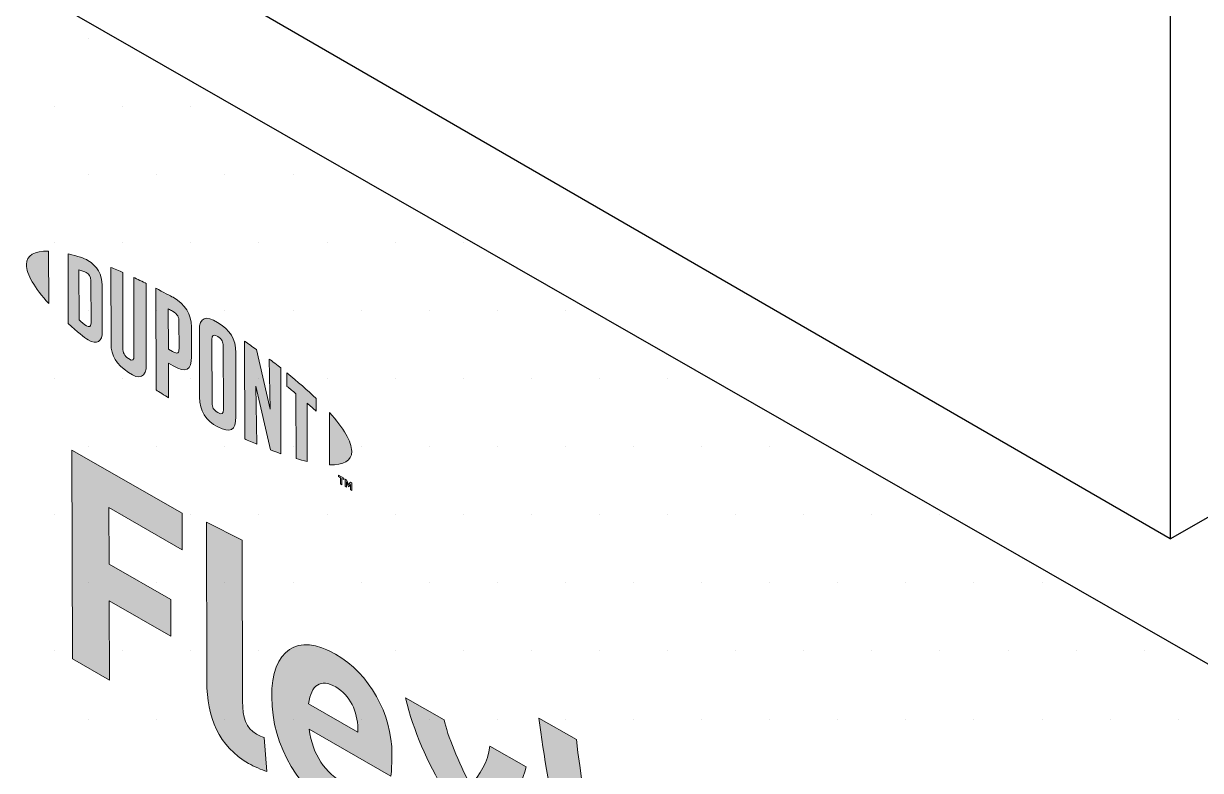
# Model space of a CAD drawing. Header units: inches. Extents: x -26 to 76, y -16 to 22.
# Drawn here: x 47.7756 to 48.0997, y -4.5294 to -4.3237 of the extents above; entities that cross this region are included whole.
import ezdxf

# ---------------------------------------------------------------- set-up
doc = ezdxf.new("R2010")
doc.units = ezdxf.units.IN
doc.header["$MEASUREMENT"] = 0
for name, color, linetype, lineweight in [('.ATI-HATCH', 7, 'Continuous', 0), ('G-ANNO-TTLB', 7, 'Continuous', 0), ('LOGOS', 7, 'Continuous', 0), ('TYVEK', 7, 'Continuous', 0)]:
    doc.layers.add(name, color=color, linetype=linetype, lineweight=lineweight)

# ---------------------------------------------------------------- blocks, each defined once
blk = doc.blocks.new('Block_96')
at = {"layer": 'LOGOS', "true_color": 0x000000, "transparency": 33554687}
h = blk.add_hatch(color=18, dxfattribs=at)
h.dxf.hatch_style = 2
edge = h.paths.add_edge_path()
edge.add_spline(control_points=[(47.78902, -4.49868), (47.78902, -4.49868), (47.78888, -4.44117), (47.78888, -4.44117), (47.78888, -4.44117), (47.81923, -4.4586), (47.81923, -4.4586), (47.81923, -4.4586), (47.81926, -4.46862), (47.81926, -4.46862), (47.81926, -4.46862), (47.79909, -4.45704), (47.79909, -4.45704), (47.79909, -4.45704), (47.79913, -4.47265), (47.79913, -4.47265), (47.79913, -4.47265), (47.81609, -4.48239), (47.81609, -4.48239), (47.81609, -4.48239), (47.81611, -4.49241), (47.81611, -4.49241), (47.81611, -4.49241), (47.79916, -4.48268), (47.79916, -4.48268), (47.79916, -4.48268), (47.79921, -4.50453), (47.79921, -4.50453), (47.79921, -4.50453), (47.78902, -4.49868), (47.78902, -4.49868)], knot_values=[0, 0, 0, 0, 1, 1, 1, 2, 2, 2, 3, 3, 3, 4, 4, 4, 5, 5, 5, 6, 6, 6, 7, 7, 7, 8, 8, 8, 9, 9, 9, 10, 10, 10, 10], degree=3, periodic=0)
h = blk.add_hatch(color=18, dxfattribs=at)
h.dxf.hatch_style = 2
edge = h.paths.add_edge_path()
edge.add_spline(control_points=[(47.83587, -4.5104), (47.83588, -4.51484), (47.83688, -4.51779), (47.83973, -4.51943), (47.84044, -4.51984), (47.84116, -4.52016), (47.8418, -4.52037), (47.8418, -4.52037), (47.84253, -4.52973), (47.84253, -4.52973), (47.84118, -4.52928), (47.83897, -4.52834), (47.83755, -4.52753), (47.82935, -4.52282), (47.82606, -4.51478), (47.82604, -4.50492), (47.82604, -4.50492), (47.82593, -4.46105), (47.82593, -4.46105), (47.82593, -4.46105), (47.83576, -4.46603), (47.83576, -4.46603), (47.83576, -4.46603), (47.83587, -4.5104), (47.83587, -4.5104)], knot_values=[0, 0, 0, 0, 1, 1, 1, 2, 2, 2, 3, 3, 3, 4, 4, 4, 5, 5, 5, 6, 6, 6, 7, 7, 7, 8, 8, 8, 8], degree=3, periodic=0)
h = blk.add_hatch(color=18, dxfattribs=at)
h.dxf.hatch_style = 2
edge = h.paths.add_edge_path()
edge.add_spline(control_points=[(47.85408, -4.51109), (47.85408, -4.51109), (47.86762, -4.51887), (47.86762, -4.51887), (47.86762, -4.51887), (47.86762, -4.51788), (47.86762, -4.51788), (47.86761, -4.51328), (47.86546, -4.50868), (47.86154, -4.50643), (47.85741, -4.50406), (47.85471, -4.50588), (47.85408, -4.51109)], knot_values=[0, 0, 0, 0, 1, 1, 1, 2, 2, 2, 3, 3, 3, 4, 4, 4, 4], degree=3, periodic=0)
edge = h.paths.add_edge_path()
edge.add_spline(control_points=[(47.87573, -4.54666), (47.8726, -4.5465), (47.86797, -4.54499), (47.86327, -4.54229), (47.8518, -4.53571), (47.84394, -4.52283), (47.8439, -4.50919), (47.84387, -4.49613), (47.85105, -4.49138), (47.86152, -4.4974), (47.87086, -4.50276), (47.877, -4.51391), (47.87703, -4.52492), (47.87703, -4.52739), (47.8769, -4.52944), (47.87676, -4.531), (47.87676, -4.531), (47.85424, -4.51808), (47.85424, -4.51808), (47.85519, -4.52518), (47.85854, -4.53006), (47.86424, -4.53333), (47.86773, -4.53534), (47.87108, -4.53636), (47.87414, -4.53664), (47.87414, -4.53664), (47.87573, -4.54666), (47.87573, -4.54666)], knot_values=[0, 0, 0, 0, 1, 1, 1, 2, 2, 2, 3, 3, 3, 4, 4, 4, 5, 5, 5, 6, 6, 6, 7, 7, 7, 8, 8, 8, 9, 9, 9, 9], degree=3, periodic=0)
h = blk.add_hatch(color=18, dxfattribs=at)
h.dxf.hatch_style = 2
edge = h.paths.add_edge_path()
edge.add_spline(control_points=[(47.89157, -4.53557), (47.88678, -4.52675), (47.88299, -4.51891), (47.88076, -4.50943), (47.88076, -4.50943), (47.89138, -4.51552), (47.89138, -4.51552), (47.89231, -4.51975), (47.89546, -4.52714), (47.89861, -4.53362), (47.90123, -4.53062), (47.9035, -4.52708), (47.90399, -4.52276), (47.90399, -4.52276), (47.91397, -4.52849), (47.91397, -4.52849), (47.91213, -4.53597), (47.90901, -4.54017), (47.90368, -4.54343), (47.90883, -4.55303), (47.91234, -4.56078), (47.91528, -4.57117), (47.91528, -4.57117), (47.90466, -4.56507), (47.90466, -4.56507), (47.90315, -4.55961), (47.89958, -4.55141), (47.89657, -4.54517), (47.89388, -4.54813), (47.89132, -4.55159), (47.89034, -4.55685), (47.89034, -4.55685), (47.88079, -4.55137), (47.88079, -4.55137), (47.88255, -4.54385), (47.88589, -4.5392), (47.89157, -4.53557)], knot_values=[0, 0, 0, 0, 1, 1, 1, 2, 2, 2, 3, 3, 3, 4, 4, 4, 5, 5, 5, 6, 6, 6, 7, 7, 7, 8, 8, 8, 9, 9, 9, 10, 10, 10, 11, 11, 11, 12, 12, 12, 12], degree=3, periodic=0)
h = blk.add_hatch(color=18, dxfattribs=at)
h.dxf.hatch_style = 2
edge = h.paths.add_edge_path()
edge.add_spline(control_points=[(47.97492, -4.54798), (47.97492, -4.54798), (47.98532, -4.55395), (47.98532, -4.55395), (47.98266, -4.57154), (47.97801, -4.59143), (47.972, -4.60373), (47.972, -4.60373), (47.96081, -4.59731), (47.96081, -4.59731), (47.95729, -4.58503), (47.95413, -4.57116), (47.95146, -4.55617), (47.94878, -4.56809), (47.94575, -4.57841), (47.94221, -4.58663), (47.94221, -4.58663), (47.93103, -4.58021), (47.93103, -4.58021), (47.92529, -4.56116), (47.92017, -4.53566), (47.91749, -4.51501), (47.91749, -4.51501), (47.92782, -4.52094), (47.92782, -4.52094), (47.93007, -4.53954), (47.93411, -4.5613), (47.93705, -4.57259), (47.9401, -4.56474), (47.94482, -4.54858), (47.94685, -4.53186), (47.94685, -4.53186), (47.95597, -4.5371), (47.95597, -4.5371), (47.95815, -4.55623), (47.96283, -4.57779), (47.96598, -4.5892), (47.96881, -4.58123), (47.97282, -4.56408), (47.97492, -4.54798)], knot_values=[0, 0, 0, 0, 1, 1, 1, 2, 2, 2, 3, 3, 3, 4, 4, 4, 5, 5, 5, 6, 6, 6, 7, 7, 7, 8, 8, 8, 9, 9, 9, 10, 10, 10, 11, 11, 11, 12, 12, 12, 13, 13, 13, 13], degree=3, periodic=0)
at = {"layer": 'LOGOS'}
for points, knots in [([(47.78902, -4.49868), (47.78902, -4.49868), (47.78888, -4.44117), (47.78888, -4.44117), (47.78888, -4.44117), (47.81923, -4.4586), (47.81923, -4.4586), (47.81923, -4.4586), (47.81926, -4.46862), (47.81926, -4.46862), (47.81926, -4.46862), (47.79909, -4.45704), (47.79909, -4.45704), (47.79909, -4.45704), (47.79913, -4.47265), (47.79913, -4.47265), (47.79913, -4.47265), (47.81609, -4.48239), (47.81609, -4.48239), (47.81609, -4.48239), (47.81611, -4.49241), (47.81611, -4.49241), (47.81611, -4.49241), (47.79916, -4.48268), (47.79916, -4.48268), (47.79916, -4.48268), (47.79921, -4.50453), (47.79921, -4.50453), (47.79921, -4.50453), (47.78902, -4.49868), (47.78902, -4.49868)], [0, 0, 0, 0, 1, 1, 1, 2, 2, 2, 3, 3, 3, 4, 4, 4, 5, 5, 5, 6, 6, 6, 7, 7, 7, 8, 8, 8, 9, 9, 9, 10, 10, 10, 10]), ([(47.83587, -4.5104), (47.83588, -4.51484), (47.83688, -4.51779), (47.83973, -4.51943), (47.84044, -4.51984), (47.84116, -4.52016), (47.8418, -4.52037), (47.8418, -4.52037), (47.84253, -4.52973), (47.84253, -4.52973), (47.84118, -4.52928), (47.83897, -4.52834), (47.83755, -4.52753), (47.82935, -4.52282), (47.82606, -4.51478), (47.82604, -4.50492), (47.82604, -4.50492), (47.82593, -4.46105), (47.82593, -4.46105), (47.82593, -4.46105), (47.83576, -4.46603), (47.83576, -4.46603), (47.83576, -4.46603), (47.83587, -4.5104), (47.83587, -4.5104)], [0, 0, 0, 0, 1, 1, 1, 2, 2, 2, 3, 3, 3, 4, 4, 4, 5, 5, 5, 6, 6, 6, 7, 7, 7, 8, 8, 8, 8]), ([(47.87573, -4.54666), (47.8726, -4.5465), (47.86797, -4.54499), (47.86327, -4.54229), (47.8518, -4.53571), (47.84394, -4.52283), (47.8439, -4.50919), (47.84387, -4.49613), (47.85105, -4.49138), (47.86152, -4.4974), (47.87086, -4.50276), (47.877, -4.51391), (47.87703, -4.52492), (47.87703, -4.52739), (47.8769, -4.52944), (47.87676, -4.531), (47.87676, -4.531), (47.85424, -4.51808), (47.85424, -4.51808), (47.85519, -4.52518), (47.85854, -4.53006), (47.86424, -4.53333), (47.86773, -4.53534), (47.87108, -4.53636), (47.87414, -4.53664), (47.87414, -4.53664), (47.87573, -4.54666), (47.87573, -4.54666)], [0, 0, 0, 0, 1, 1, 1, 2, 2, 2, 3, 3, 3, 4, 4, 4, 5, 5, 5, 6, 6, 6, 7, 7, 7, 8, 8, 8, 9, 9, 9, 9]), ([(47.85408, -4.51109), (47.85408, -4.51109), (47.86762, -4.51887), (47.86762, -4.51887), (47.86762, -4.51887), (47.86762, -4.51788), (47.86762, -4.51788), (47.86761, -4.51328), (47.86546, -4.50868), (47.86154, -4.50643), (47.85741, -4.50406), (47.85471, -4.50588), (47.85408, -4.51109)], [0, 0, 0, 0, 1, 1, 1, 2, 2, 2, 3, 3, 3, 4, 4, 4, 4]), ([(47.89157, -4.53557), (47.88678, -4.52675), (47.88299, -4.51891), (47.88076, -4.50943), (47.88076, -4.50943), (47.89138, -4.51552), (47.89138, -4.51552), (47.89231, -4.51975), (47.89546, -4.52714), (47.89861, -4.53362), (47.90123, -4.53062), (47.9035, -4.52708), (47.90399, -4.52276), (47.90399, -4.52276), (47.91397, -4.52849), (47.91397, -4.52849), (47.91213, -4.53597), (47.90901, -4.54017), (47.90368, -4.54343), (47.90883, -4.55303), (47.91234, -4.56078), (47.91528, -4.57117), (47.91528, -4.57117), (47.90466, -4.56507), (47.90466, -4.56507), (47.90315, -4.55961), (47.89958, -4.55141), (47.89657, -4.54517), (47.89388, -4.54813), (47.89132, -4.55159), (47.89034, -4.55685), (47.89034, -4.55685), (47.88079, -4.55137), (47.88079, -4.55137), (47.88255, -4.54385), (47.88589, -4.5392), (47.89157, -4.53557)], [0, 0, 0, 0, 1, 1, 1, 2, 2, 2, 3, 3, 3, 4, 4, 4, 5, 5, 5, 6, 6, 6, 7, 7, 7, 8, 8, 8, 9, 9, 9, 10, 10, 10, 11, 11, 11, 12, 12, 12, 12]), ([(47.97492, -4.54798), (47.97492, -4.54798), (47.98532, -4.55395), (47.98532, -4.55395), (47.98266, -4.57154), (47.97801, -4.59143), (47.972, -4.60373), (47.972, -4.60373), (47.96081, -4.59731), (47.96081, -4.59731), (47.95729, -4.58503), (47.95413, -4.57116), (47.95146, -4.55617), (47.94878, -4.56809), (47.94575, -4.57841), (47.94221, -4.58663), (47.94221, -4.58663), (47.93103, -4.58021), (47.93103, -4.58021), (47.92529, -4.56116), (47.92017, -4.53566), (47.91749, -4.51501), (47.91749, -4.51501), (47.92782, -4.52094), (47.92782, -4.52094), (47.93007, -4.53954), (47.93411, -4.5613), (47.93705, -4.57259), (47.9401, -4.56474), (47.94482, -4.54858), (47.94685, -4.53186), (47.94685, -4.53186), (47.95597, -4.5371), (47.95597, -4.5371), (47.95815, -4.55623), (47.96283, -4.57779), (47.96598, -4.5892), (47.96881, -4.58123), (47.97282, -4.56408), (47.97492, -4.54798)], [0, 0, 0, 0, 1, 1, 1, 2, 2, 2, 3, 3, 3, 4, 4, 4, 5, 5, 5, 6, 6, 6, 7, 7, 7, 8, 8, 8, 9, 9, 9, 10, 10, 10, 11, 11, 11, 12, 12, 12, 13, 13, 13, 13])]:
    blk.add_open_spline(points, degree=3, knots=knots, dxfattribs=at)
blk = doc.blocks.new('Block_97')
at = {"layer": 'LOGOS', "true_color": 0x000000, "transparency": 33554687}
h = blk.add_hatch(color=18, dxfattribs=at)
h.dxf.hatch_style = 2
edge = h.paths.add_edge_path()
edge.add_spline(control_points=[(47.77635, -4.39008), (47.77635, -4.39273), (47.77859, -4.39648), (47.78248, -4.40084), (47.78248, -4.40084), (47.78244, -4.3864), (47.78244, -4.3864), (47.77856, -4.38628), (47.77634, -4.38746), (47.77635, -4.39008)], knot_values=[0, 0, 0, 0, 1, 1, 1, 2, 2, 2, 3, 3, 3, 3], degree=3, periodic=0)
h = blk.add_hatch(color=18, dxfattribs=at)
h.dxf.hatch_style = 2
edge = h.paths.add_edge_path()
edge.add_spline(control_points=[(47.79414, -4.40619), (47.79415, -4.4073), (47.79357, -4.40734), (47.79288, -4.40694), (47.79234, -4.40663), (47.79151, -4.40593), (47.79084, -4.40533), (47.79084, -4.40533), (47.7908, -4.39153), (47.7908, -4.39153), (47.79148, -4.39171), (47.79231, -4.39196), (47.79284, -4.39227), (47.79353, -4.39266), (47.79411, -4.39336), (47.79411, -4.39447), (47.79411, -4.39447), (47.79414, -4.40619), (47.79414, -4.40619)], knot_values=[0, 0, 0, 0, 1, 1, 1, 2, 2, 2, 3, 3, 3, 4, 4, 4, 5, 5, 5, 6, 6, 6, 6], degree=3, periodic=0)
edge = h.paths.add_edge_path()
edge.add_spline(control_points=[(47.79329, -4.38892), (47.7922, -4.38829), (47.79064, -4.38776), (47.78781, -4.38715), (47.78781, -4.38715), (47.78786, -4.40629), (47.78786, -4.40629), (47.79035, -4.40858), (47.79226, -4.41019), (47.79334, -4.41081), (47.79584, -4.41225), (47.79725, -4.41129), (47.79724, -4.40846), (47.79724, -4.40846), (47.79721, -4.39575), (47.79721, -4.39575), (47.7972, -4.39292), (47.79579, -4.39035), (47.79329, -4.38892)], knot_values=[0, 0, 0, 0, 1, 1, 1, 2, 2, 2, 3, 3, 3, 4, 4, 4, 5, 5, 5, 6, 6, 6, 6], degree=3, periodic=0)
h = blk.add_hatch(color=18, dxfattribs=at)
h.dxf.hatch_style = 2
edge = h.paths.add_edge_path()
edge.add_spline(control_points=[(47.80596, -4.41522), (47.80596, -4.41632), (47.80563, -4.41683), (47.80443, -4.41598), (47.80325, -4.41514), (47.80294, -4.41438), (47.80293, -4.41307), (47.80293, -4.41307), (47.80288, -4.39224), (47.80288, -4.39224), (47.8021, -4.39189), (47.80036, -4.39117), (47.79961, -4.39086), (47.79961, -4.39086), (47.79966, -4.41193), (47.79966, -4.41193), (47.79967, -4.41529), (47.80109, -4.41741), (47.80444, -4.41978), (47.80751, -4.42195), (47.80938, -4.42124), (47.80937, -4.4175), (47.80937, -4.4175), (47.80932, -4.39525), (47.80932, -4.39525), (47.80868, -4.39492), (47.80658, -4.39392), (47.8059, -4.39362), (47.8059, -4.39362), (47.80596, -4.41522), (47.80596, -4.41522)], knot_values=[0, 0, 0, 0, 1, 1, 1, 2, 2, 2, 3, 3, 3, 4, 4, 4, 5, 5, 5, 6, 6, 6, 7, 7, 7, 8, 8, 8, 9, 9, 9, 10, 10, 10, 10], degree=3, periodic=0)
h = blk.add_hatch(color=18, dxfattribs=at)
h.dxf.hatch_style = 2
edge = h.paths.add_edge_path()
edge.add_spline(control_points=[(47.81838, -4.41321), (47.81839, -4.41442), (47.81802, -4.41482), (47.81663, -4.41403), (47.81663, -4.41403), (47.81544, -4.41334), (47.81544, -4.41334), (47.81544, -4.41334), (47.81541, -4.40228), (47.81541, -4.40228), (47.81594, -4.40255), (47.81623, -4.40271), (47.81655, -4.40289), (47.81805, -4.40376), (47.81836, -4.40459), (47.81837, -4.40582), (47.81837, -4.40582), (47.81838, -4.41321), (47.81838, -4.41321)], knot_values=[0, 0, 0, 0, 1, 1, 1, 2, 2, 2, 3, 3, 3, 4, 4, 4, 5, 5, 5, 6, 6, 6, 6], degree=3, periodic=0)
edge = h.paths.add_edge_path()
edge.add_spline(control_points=[(47.81674, -4.39909), (47.81614, -4.39875), (47.81398, -4.3976), (47.81199, -4.39659), (47.81199, -4.39659), (47.81205, -4.42462), (47.81205, -4.42462), (47.81273, -4.42505), (47.81451, -4.42618), (47.81547, -4.42676), (47.81547, -4.42676), (47.81545, -4.41724), (47.81545, -4.41724), (47.81545, -4.41724), (47.81678, -4.418), (47.81678, -4.418), (47.82036, -4.42004), (47.82184, -4.41905), (47.82183, -4.41549), (47.82183, -4.41549), (47.82181, -4.40723), (47.82181, -4.40723), (47.82181, -4.40374), (47.82013, -4.40104), (47.81674, -4.39909)], knot_values=[0, 0, 0, 0, 1, 1, 1, 2, 2, 2, 3, 3, 3, 4, 4, 4, 5, 5, 5, 6, 6, 6, 7, 7, 7, 8, 8, 8, 8], degree=3, periodic=0)
h = blk.add_hatch(color=18, dxfattribs=at)
h.dxf.hatch_style = 2
edge = h.paths.add_edge_path()
edge.add_spline(control_points=[(47.83061, -4.43001), (47.83061, -4.43111), (47.83029, -4.4315), (47.82908, -4.43085), (47.82784, -4.43018), (47.8275, -4.42937), (47.8275, -4.42822), (47.8275, -4.42822), (47.82745, -4.41074), (47.82745, -4.41074), (47.82745, -4.4096), (47.82779, -4.40915), (47.82903, -4.40991), (47.83024, -4.41064), (47.83056, -4.41142), (47.83056, -4.41253), (47.83056, -4.41253), (47.83061, -4.43001), (47.83061, -4.43001)], knot_values=[0, 0, 0, 0, 1, 1, 1, 2, 2, 2, 3, 3, 3, 4, 4, 4, 5, 5, 5, 6, 6, 6, 6], degree=3, periodic=0)
edge = h.paths.add_edge_path()
edge.add_spline(control_points=[(47.82902, -4.40599), (47.82586, -4.404), (47.82397, -4.40453), (47.82398, -4.40822), (47.82398, -4.40822), (47.82403, -4.42656), (47.82403, -4.42656), (47.82404, -4.43045), (47.82575, -4.43304), (47.82909, -4.43479), (47.83236, -4.4365), (47.83407, -4.43605), (47.83406, -4.4319), (47.83406, -4.4319), (47.83401, -4.4144), (47.83401, -4.4144), (47.83401, -4.41045), (47.83246, -4.40816), (47.82902, -4.40599)], knot_values=[0, 0, 0, 0, 1, 1, 1, 2, 2, 2, 3, 3, 3, 4, 4, 4, 5, 5, 5, 6, 6, 6, 6], degree=3, periodic=0)
h = blk.add_hatch(color=18, dxfattribs=at)
h.dxf.hatch_style = 2
edge = h.paths.add_edge_path()
edge.add_spline(control_points=[(47.84352, -4.42991), (47.84352, -4.42991), (47.8397, -4.41348), (47.8397, -4.41348), (47.83866, -4.41273), (47.83742, -4.41186), (47.83646, -4.4112), (47.83646, -4.4112), (47.83652, -4.4381), (47.83652, -4.4381), (47.8372, -4.43842), (47.83892, -4.43918), (47.83981, -4.43956), (47.83981, -4.43956), (47.8395, -4.42355), (47.8395, -4.42355), (47.8395, -4.42355), (47.84355, -4.44109), (47.84355, -4.44109), (47.8444, -4.44142), (47.84564, -4.44189), (47.84646, -4.44218), (47.84646, -4.44218), (47.8464, -4.41854), (47.8464, -4.41854), (47.84555, -4.41786), (47.844, -4.41666), (47.84325, -4.4161), (47.84325, -4.4161), (47.84352, -4.42991), (47.84352, -4.42991)], knot_values=[0, 0, 0, 0, 1, 1, 1, 2, 2, 2, 3, 3, 3, 4, 4, 4, 5, 5, 5, 6, 6, 6, 7, 7, 7, 8, 8, 8, 9, 9, 9, 10, 10, 10, 10], degree=3, periodic=0)
h = blk.add_hatch(color=18, dxfattribs=at)
h.dxf.hatch_style = 2
edge = h.paths.add_edge_path()
edge.add_spline(control_points=[(47.8481, -4.42364), (47.84895, -4.4243), (47.84978, -4.42498), (47.85059, -4.42565), (47.85059, -4.42565), (47.85064, -4.44353), (47.85064, -4.44353), (47.85138, -4.44376), (47.85277, -4.44414), (47.85369, -4.44435), (47.85369, -4.44435), (47.85366, -4.42825), (47.85366, -4.42825), (47.85454, -4.42902), (47.85538, -4.42977), (47.85615, -4.43046), (47.85615, -4.43046), (47.85614, -4.42701), (47.85614, -4.42701), (47.85372, -4.42465), (47.85113, -4.42237), (47.84809, -4.4199), (47.84809, -4.4199), (47.8481, -4.42364), (47.8481, -4.42364)], knot_values=[0, 0, 0, 0, 1, 1, 1, 2, 2, 2, 3, 3, 3, 4, 4, 4, 5, 5, 5, 6, 6, 6, 7, 7, 7, 8, 8, 8, 8], degree=3, periodic=0)
h = blk.add_hatch(color=18, dxfattribs=at)
h.dxf.hatch_style = 2
edge = h.paths.add_edge_path()
edge.add_spline(control_points=[(47.86595, -4.44152), (47.86595, -4.44417), (47.86373, -4.44536), (47.85985, -4.44526), (47.85985, -4.44526), (47.85981, -4.43082), (47.85981, -4.43082), (47.8637, -4.43516), (47.86594, -4.4389), (47.86595, -4.44152)], knot_values=[0, 0, 0, 0, 1, 1, 1, 2, 2, 2, 3, 3, 3, 3], degree=3, periodic=0)
h = blk.add_hatch(color=18, dxfattribs=at)
h.dxf.hatch_style = 2
edge = h.paths.add_edge_path()
edge.add_spline(control_points=[(47.86415, -4.44917), (47.86415, -4.44917), (47.86452, -4.44938), (47.86452, -4.44938), (47.86452, -4.44938), (47.86507, -4.45068), (47.86507, -4.45068), (47.86507, -4.45068), (47.86561, -4.45001), (47.86561, -4.45001), (47.86561, -4.45001), (47.86597, -4.45021), (47.86597, -4.45021), (47.86597, -4.45021), (47.86597, -4.45229), (47.86597, -4.45229), (47.86597, -4.45229), (47.86564, -4.4521), (47.86564, -4.4521), (47.86564, -4.4521), (47.86563, -4.45062), (47.86563, -4.45062), (47.86563, -4.45062), (47.86508, -4.4513), (47.86508, -4.4513), (47.86508, -4.4513), (47.86504, -4.45128), (47.86504, -4.45128), (47.86504, -4.45128), (47.86449, -4.44996), (47.86449, -4.44996), (47.86449, -4.44996), (47.86449, -4.45144), (47.86449, -4.45144), (47.86449, -4.45144), (47.86415, -4.45125), (47.86415, -4.45125), (47.86415, -4.45125), (47.86415, -4.44917), (47.86415, -4.44917)], knot_values=[0, 0, 0, 0, 1, 1, 1, 2, 2, 2, 3, 3, 3, 4, 4, 4, 5, 5, 5, 6, 6, 6, 7, 7, 7, 8, 8, 8, 9, 9, 9, 10, 10, 10, 11, 11, 11, 12, 12, 12, 13, 13, 13, 13], degree=3, periodic=0)
edge = h.paths.add_edge_path()
edge.add_spline(control_points=[(47.86286, -4.4488), (47.86286, -4.4488), (47.8623, -4.44848), (47.8623, -4.44848), (47.8623, -4.44848), (47.8623, -4.44811), (47.8623, -4.44811), (47.8623, -4.44811), (47.86376, -4.44895), (47.86376, -4.44895), (47.86376, -4.44895), (47.86376, -4.44931), (47.86376, -4.44931), (47.86376, -4.44931), (47.86321, -4.44899), (47.86321, -4.44899), (47.86321, -4.44899), (47.86321, -4.45071), (47.86321, -4.45071), (47.86321, -4.45071), (47.86287, -4.45051), (47.86287, -4.45051), (47.86287, -4.45051), (47.86286, -4.4488), (47.86286, -4.4488)], knot_values=[0, 0, 0, 0, 1, 1, 1, 2, 2, 2, 3, 3, 3, 4, 4, 4, 5, 5, 5, 6, 6, 6, 7, 7, 7, 8, 8, 8, 8], degree=3, periodic=0)
at = {"layer": 'LOGOS'}
for points, knots in [([(47.77635, -4.39008), (47.77635, -4.39273), (47.77859, -4.39648), (47.78248, -4.40084), (47.78248, -4.40084), (47.78244, -4.3864), (47.78244, -4.3864), (47.77856, -4.38628), (47.77634, -4.38746), (47.77635, -4.39008)], [0, 0, 0, 0, 1, 1, 1, 2, 2, 2, 3, 3, 3, 3]), ([(47.79329, -4.38892), (47.7922, -4.38829), (47.79064, -4.38776), (47.78781, -4.38715), (47.78781, -4.38715), (47.78786, -4.40629), (47.78786, -4.40629), (47.79035, -4.40858), (47.79226, -4.41019), (47.79334, -4.41081), (47.79584, -4.41225), (47.79725, -4.41129), (47.79724, -4.40846), (47.79724, -4.40846), (47.79721, -4.39575), (47.79721, -4.39575), (47.7972, -4.39292), (47.79579, -4.39035), (47.79329, -4.38892)], [0, 0, 0, 0, 1, 1, 1, 2, 2, 2, 3, 3, 3, 4, 4, 4, 5, 5, 5, 6, 6, 6, 6]), ([(47.79414, -4.40619), (47.79415, -4.4073), (47.79357, -4.40734), (47.79288, -4.40694), (47.79234, -4.40663), (47.79151, -4.40593), (47.79084, -4.40533), (47.79084, -4.40533), (47.7908, -4.39153), (47.7908, -4.39153), (47.79148, -4.39171), (47.79231, -4.39196), (47.79284, -4.39227), (47.79353, -4.39266), (47.79411, -4.39336), (47.79411, -4.39447), (47.79411, -4.39447), (47.79414, -4.40619), (47.79414, -4.40619)], [0, 0, 0, 0, 1, 1, 1, 2, 2, 2, 3, 3, 3, 4, 4, 4, 5, 5, 5, 6, 6, 6, 6]), ([(47.80596, -4.41522), (47.80596, -4.41632), (47.80563, -4.41683), (47.80443, -4.41598), (47.80325, -4.41514), (47.80294, -4.41438), (47.80293, -4.41307), (47.80293, -4.41307), (47.80288, -4.39224), (47.80288, -4.39224), (47.8021, -4.39189), (47.80036, -4.39117), (47.79961, -4.39086), (47.79961, -4.39086), (47.79966, -4.41193), (47.79966, -4.41193), (47.79967, -4.41529), (47.80109, -4.41741), (47.80444, -4.41978), (47.80751, -4.42195), (47.80938, -4.42124), (47.80937, -4.4175), (47.80937, -4.4175), (47.80932, -4.39525), (47.80932, -4.39525), (47.80868, -4.39492), (47.80658, -4.39392), (47.8059, -4.39362), (47.8059, -4.39362), (47.80596, -4.41522), (47.80596, -4.41522)], [0, 0, 0, 0, 1, 1, 1, 2, 2, 2, 3, 3, 3, 4, 4, 4, 5, 5, 5, 6, 6, 6, 7, 7, 7, 8, 8, 8, 9, 9, 9, 10, 10, 10, 10]), ([(47.81674, -4.39909), (47.81614, -4.39875), (47.81398, -4.3976), (47.81199, -4.39659), (47.81199, -4.39659), (47.81205, -4.42462), (47.81205, -4.42462), (47.81273, -4.42505), (47.81451, -4.42618), (47.81547, -4.42676), (47.81547, -4.42676), (47.81545, -4.41724), (47.81545, -4.41724), (47.81545, -4.41724), (47.81678, -4.418), (47.81678, -4.418), (47.82036, -4.42004), (47.82184, -4.41905), (47.82183, -4.41549), (47.82183, -4.41549), (47.82181, -4.40723), (47.82181, -4.40723), (47.82181, -4.40374), (47.82013, -4.40104), (47.81674, -4.39909)], [0, 0, 0, 0, 1, 1, 1, 2, 2, 2, 3, 3, 3, 4, 4, 4, 5, 5, 5, 6, 6, 6, 7, 7, 7, 8, 8, 8, 8]), ([(47.81838, -4.41321), (47.81839, -4.41442), (47.81802, -4.41482), (47.81663, -4.41403), (47.81663, -4.41403), (47.81544, -4.41334), (47.81544, -4.41334), (47.81544, -4.41334), (47.81541, -4.40228), (47.81541, -4.40228), (47.81594, -4.40255), (47.81623, -4.40271), (47.81655, -4.40289), (47.81805, -4.40376), (47.81836, -4.40459), (47.81837, -4.40582), (47.81837, -4.40582), (47.81838, -4.41321), (47.81838, -4.41321)], [0, 0, 0, 0, 1, 1, 1, 2, 2, 2, 3, 3, 3, 4, 4, 4, 5, 5, 5, 6, 6, 6, 6]), ([(47.82902, -4.40599), (47.82586, -4.404), (47.82397, -4.40453), (47.82398, -4.40822), (47.82398, -4.40822), (47.82403, -4.42656), (47.82403, -4.42656), (47.82404, -4.43045), (47.82575, -4.43304), (47.82909, -4.43479), (47.83236, -4.4365), (47.83407, -4.43605), (47.83406, -4.4319), (47.83406, -4.4319), (47.83401, -4.4144), (47.83401, -4.4144), (47.83401, -4.41045), (47.83246, -4.40816), (47.82902, -4.40599)], [0, 0, 0, 0, 1, 1, 1, 2, 2, 2, 3, 3, 3, 4, 4, 4, 5, 5, 5, 6, 6, 6, 6]), ([(47.83061, -4.43001), (47.83061, -4.43111), (47.83029, -4.4315), (47.82908, -4.43085), (47.82784, -4.43018), (47.8275, -4.42937), (47.8275, -4.42822), (47.8275, -4.42822), (47.82745, -4.41074), (47.82745, -4.41074), (47.82745, -4.4096), (47.82779, -4.40915), (47.82903, -4.40991), (47.83024, -4.41064), (47.83056, -4.41142), (47.83056, -4.41253), (47.83056, -4.41253), (47.83061, -4.43001), (47.83061, -4.43001)], [0, 0, 0, 0, 1, 1, 1, 2, 2, 2, 3, 3, 3, 4, 4, 4, 5, 5, 5, 6, 6, 6, 6]), ([(47.84352, -4.42991), (47.84352, -4.42991), (47.8397, -4.41348), (47.8397, -4.41348), (47.83866, -4.41273), (47.83742, -4.41186), (47.83646, -4.4112), (47.83646, -4.4112), (47.83652, -4.4381), (47.83652, -4.4381), (47.8372, -4.43842), (47.83892, -4.43918), (47.83981, -4.43956), (47.83981, -4.43956), (47.8395, -4.42355), (47.8395, -4.42355), (47.8395, -4.42355), (47.84355, -4.44109), (47.84355, -4.44109), (47.8444, -4.44142), (47.84564, -4.44189), (47.84646, -4.44218), (47.84646, -4.44218), (47.8464, -4.41854), (47.8464, -4.41854), (47.84555, -4.41786), (47.844, -4.41666), (47.84325, -4.4161), (47.84325, -4.4161), (47.84352, -4.42991), (47.84352, -4.42991)], [0, 0, 0, 0, 1, 1, 1, 2, 2, 2, 3, 3, 3, 4, 4, 4, 5, 5, 5, 6, 6, 6, 7, 7, 7, 8, 8, 8, 9, 9, 9, 10, 10, 10, 10]), ([(47.8481, -4.42364), (47.84895, -4.4243), (47.84978, -4.42498), (47.85059, -4.42565), (47.85059, -4.42565), (47.85064, -4.44353), (47.85064, -4.44353), (47.85138, -4.44376), (47.85277, -4.44414), (47.85369, -4.44435), (47.85369, -4.44435), (47.85366, -4.42825), (47.85366, -4.42825), (47.85454, -4.42902), (47.85538, -4.42977), (47.85615, -4.43046), (47.85615, -4.43046), (47.85614, -4.42701), (47.85614, -4.42701), (47.85372, -4.42465), (47.85113, -4.42237), (47.84809, -4.4199), (47.84809, -4.4199), (47.8481, -4.42364), (47.8481, -4.42364)], [0, 0, 0, 0, 1, 1, 1, 2, 2, 2, 3, 3, 3, 4, 4, 4, 5, 5, 5, 6, 6, 6, 7, 7, 7, 8, 8, 8, 8]), ([(47.86595, -4.44152), (47.86595, -4.44417), (47.86373, -4.44536), (47.85985, -4.44526), (47.85985, -4.44526), (47.85981, -4.43082), (47.85981, -4.43082), (47.8637, -4.43516), (47.86594, -4.4389), (47.86595, -4.44152)], [0, 0, 0, 0, 1, 1, 1, 2, 2, 2, 3, 3, 3, 3]), ([(47.86286, -4.4488), (47.86286, -4.4488), (47.8623, -4.44848), (47.8623, -4.44848), (47.8623, -4.44848), (47.8623, -4.44811), (47.8623, -4.44811), (47.8623, -4.44811), (47.86376, -4.44895), (47.86376, -4.44895), (47.86376, -4.44895), (47.86376, -4.44931), (47.86376, -4.44931), (47.86376, -4.44931), (47.86321, -4.44899), (47.86321, -4.44899), (47.86321, -4.44899), (47.86321, -4.45071), (47.86321, -4.45071), (47.86321, -4.45071), (47.86287, -4.45051), (47.86287, -4.45051), (47.86287, -4.45051), (47.86286, -4.4488), (47.86286, -4.4488)], [0, 0, 0, 0, 1, 1, 1, 2, 2, 2, 3, 3, 3, 4, 4, 4, 5, 5, 5, 6, 6, 6, 7, 7, 7, 8, 8, 8, 8]), ([(47.86415, -4.44917), (47.86415, -4.44917), (47.86452, -4.44938), (47.86452, -4.44938), (47.86452, -4.44938), (47.86507, -4.45068), (47.86507, -4.45068), (47.86507, -4.45068), (47.86561, -4.45001), (47.86561, -4.45001), (47.86561, -4.45001), (47.86597, -4.45021), (47.86597, -4.45021), (47.86597, -4.45021), (47.86597, -4.45229), (47.86597, -4.45229), (47.86597, -4.45229), (47.86564, -4.4521), (47.86564, -4.4521), (47.86564, -4.4521), (47.86563, -4.45062), (47.86563, -4.45062), (47.86563, -4.45062), (47.86508, -4.4513), (47.86508, -4.4513), (47.86508, -4.4513), (47.86504, -4.45128), (47.86504, -4.45128), (47.86504, -4.45128), (47.86449, -4.44996), (47.86449, -4.44996), (47.86449, -4.44996), (47.86449, -4.45144), (47.86449, -4.45144), (47.86449, -4.45144), (47.86415, -4.45125), (47.86415, -4.45125), (47.86415, -4.45125), (47.86415, -4.44917), (47.86415, -4.44917)], [0, 0, 0, 0, 1, 1, 1, 2, 2, 2, 3, 3, 3, 4, 4, 4, 5, 5, 5, 6, 6, 6, 7, 7, 7, 8, 8, 8, 9, 9, 9, 10, 10, 10, 11, 11, 11, 12, 12, 12, 13, 13, 13, 13])]:
    blk.add_open_spline(points, degree=3, knots=knots, dxfattribs=at)
blk = doc.blocks.new('Block_95')
at = {"layer": 'LOGOS'}
for name in ['Block_97', 'Block_96']:
    blk.add_blockref(name, (0, 0), dxfattribs=at)
blk = doc.blocks.new('Block_350')
at = {"layer": '.ATI-HATCH'}
blk.add_lwpolyline([(46.9972, -3.86684), (46.9972, -4.12939), (48.14491, -4.79332), (48.14491, -4.52485)], close=True, dxfattribs=at)
at = {"layer": '.ATI-HATCH', "color": 8, "lineweight": 0, "true_color": 0x808080}
for points in [[(47.79353, -4.32773), (47.79353, -4.32773), (47.79353, -4.32773), (47.79353, -4.32773)], [(47.78415, -4.34649), (47.78415, -4.34649), (47.78415, -4.34649), (47.78415, -4.34649)], [(47.8029, -4.34649), (47.8029, -4.34649), (47.8029, -4.34649), (47.8029, -4.34649)], [(47.82166, -4.34649), (47.82166, -4.34649), (47.82166, -4.34649), (47.82166, -4.34649)], [(47.79353, -4.36524), (47.79353, -4.36524), (47.79353, -4.36524), (47.79353, -4.36524)], [(47.81228, -4.36524), (47.81228, -4.36524), (47.81228, -4.36524), (47.81228, -4.36524)], [(47.83104, -4.36524), (47.83104, -4.36524), (47.83104, -4.36524), (47.83104, -4.36524)], [(47.84979, -4.36524), (47.84979, -4.36524), (47.84979, -4.36524), (47.84979, -4.36524)], [(47.78415, -4.384), (47.78415, -4.384), (47.78415, -4.384), (47.78415, -4.384)], [(47.8029, -4.384), (47.8029, -4.384), (47.8029, -4.384), (47.8029, -4.384)], [(47.82166, -4.384), (47.82166, -4.384), (47.82166, -4.384), (47.82166, -4.384)], [(47.84041, -4.384), (47.84041, -4.384), (47.84041, -4.384), (47.84041, -4.384)], [(47.85917, -4.384), (47.85917, -4.384), (47.85917, -4.384), (47.85917, -4.384)], [(47.87793, -4.384), (47.87793, -4.384), (47.87793, -4.384), (47.87793, -4.384)], [(47.89668, -4.384), (47.89668, -4.384), (47.89668, -4.384), (47.89668, -4.384)], [(47.79353, -4.40275), (47.79353, -4.40275), (47.79353, -4.40275), (47.79353, -4.40275)], [(47.81228, -4.40275), (47.81228, -4.40275), (47.81228, -4.40275), (47.81228, -4.40275)], [(47.83104, -4.40275), (47.83104, -4.40275), (47.83104, -4.40275), (47.83104, -4.40275)], [(47.84979, -4.40275), (47.84979, -4.40275), (47.84979, -4.40275), (47.84979, -4.40275)], [(47.86855, -4.40275), (47.86855, -4.40275), (47.86855, -4.40275), (47.86855, -4.40275)], [(47.8873, -4.40275), (47.8873, -4.40275), (47.8873, -4.40275), (47.8873, -4.40275)], [(47.90606, -4.40275), (47.90606, -4.40275), (47.90606, -4.40275), (47.90606, -4.40275)], [(47.92482, -4.40275), (47.92482, -4.40275), (47.92482, -4.40275), (47.92482, -4.40275)], [(47.78415, -4.42151), (47.78415, -4.42151), (47.78415, -4.42151), (47.78415, -4.42151)], [(47.8029, -4.42151), (47.8029, -4.42151), (47.8029, -4.42151), (47.8029, -4.42151)], [(47.82166, -4.42151), (47.82166, -4.42151), (47.82166, -4.42151), (47.82166, -4.42151)], [(47.84041, -4.42151), (47.84041, -4.42151), (47.84041, -4.42151), (47.84041, -4.42151)], [(47.85917, -4.42151), (47.85917, -4.42151), (47.85917, -4.42151), (47.85917, -4.42151)], [(47.87793, -4.42151), (47.87793, -4.42151), (47.87793, -4.42151), (47.87793, -4.42151)], [(47.89668, -4.42151), (47.89668, -4.42151), (47.89668, -4.42151), (47.89668, -4.42151)], [(47.91544, -4.42151), (47.91544, -4.42151), (47.91544, -4.42151), (47.91544, -4.42151)], [(47.93419, -4.42151), (47.93419, -4.42151), (47.93419, -4.42151), (47.93419, -4.42151)], [(47.95295, -4.42151), (47.95295, -4.42151), (47.95295, -4.42151), (47.95295, -4.42151)], [(47.79353, -4.44027), (47.79353, -4.44027), (47.79353, -4.44027), (47.79353, -4.44027)], [(47.81228, -4.44027), (47.81228, -4.44027), (47.81228, -4.44027), (47.81228, -4.44027)], [(47.83104, -4.44027), (47.83104, -4.44027), (47.83104, -4.44027), (47.83104, -4.44027)], [(47.84979, -4.44027), (47.84979, -4.44027), (47.84979, -4.44027), (47.84979, -4.44027)], [(47.86855, -4.44027), (47.86855, -4.44027), (47.86855, -4.44027), (47.86855, -4.44027)], [(47.8873, -4.44027), (47.8873, -4.44027), (47.8873, -4.44027), (47.8873, -4.44027)], [(47.90606, -4.44027), (47.90606, -4.44027), (47.90606, -4.44027), (47.90606, -4.44027)], [(47.92482, -4.44027), (47.92482, -4.44027), (47.92482, -4.44027), (47.92482, -4.44027)], [(47.94357, -4.44027), (47.94357, -4.44027), (47.94357, -4.44027), (47.94357, -4.44027)], [(47.96233, -4.44027), (47.96233, -4.44027), (47.96233, -4.44027), (47.96233, -4.44027)], [(47.98108, -4.44027), (47.98108, -4.44027), (47.98108, -4.44027), (47.98108, -4.44027)], [(47.78415, -4.45902), (47.78415, -4.45902), (47.78415, -4.45902), (47.78415, -4.45902)], [(47.8029, -4.45902), (47.8029, -4.45902), (47.8029, -4.45902), (47.8029, -4.45902)], [(47.82166, -4.45902), (47.82166, -4.45902), (47.82166, -4.45902), (47.82166, -4.45902)], [(47.84041, -4.45902), (47.84041, -4.45902), (47.84041, -4.45902), (47.84041, -4.45902)], [(47.85917, -4.45902), (47.85917, -4.45902), (47.85917, -4.45902), (47.85917, -4.45902)], [(47.87793, -4.45902), (47.87793, -4.45902), (47.87793, -4.45902), (47.87793, -4.45902)], [(47.89668, -4.45902), (47.89668, -4.45902), (47.89668, -4.45902), (47.89668, -4.45902)], [(47.91544, -4.45902), (47.91544, -4.45902), (47.91544, -4.45902), (47.91544, -4.45902)], [(47.93419, -4.45902), (47.93419, -4.45902), (47.93419, -4.45902), (47.93419, -4.45902)], [(47.95295, -4.45902), (47.95295, -4.45902), (47.95295, -4.45902), (47.95295, -4.45902)], [(47.9717, -4.45902), (47.9717, -4.45902), (47.9717, -4.45902), (47.9717, -4.45902)], [(47.99046, -4.45902), (47.99046, -4.45902), (47.99046, -4.45902), (47.99046, -4.45902)], [(48.00922, -4.45902), (48.00922, -4.45902), (48.00922, -4.45902), (48.00922, -4.45902)], [(48.02797, -4.45902), (48.02797, -4.45902), (48.02797, -4.45902), (48.02797, -4.45902)], [(47.79353, -4.47778), (47.79353, -4.47778), (47.79353, -4.47778), (47.79353, -4.47778)], [(47.81228, -4.47778), (47.81228, -4.47778), (47.81228, -4.47778), (47.81228, -4.47778)], [(47.83104, -4.47778), (47.83104, -4.47778), (47.83104, -4.47778), (47.83104, -4.47778)], [(47.84979, -4.47778), (47.84979, -4.47778), (47.84979, -4.47778), (47.84979, -4.47778)], [(47.86855, -4.47778), (47.86855, -4.47778), (47.86855, -4.47778), (47.86855, -4.47778)], [(47.8873, -4.47778), (47.8873, -4.47778), (47.8873, -4.47778), (47.8873, -4.47778)], [(47.90606, -4.47778), (47.90606, -4.47778), (47.90606, -4.47778), (47.90606, -4.47778)], [(47.92482, -4.47778), (47.92482, -4.47778), (47.92482, -4.47778), (47.92482, -4.47778)], [(47.94357, -4.47778), (47.94357, -4.47778), (47.94357, -4.47778), (47.94357, -4.47778)], [(47.96233, -4.47778), (47.96233, -4.47778), (47.96233, -4.47778), (47.96233, -4.47778)], [(47.98108, -4.47778), (47.98108, -4.47778), (47.98108, -4.47778), (47.98108, -4.47778)], [(47.99984, -4.47778), (47.99984, -4.47778), (47.99984, -4.47778), (47.99984, -4.47778)], [(48.01859, -4.47778), (48.01859, -4.47778), (48.01859, -4.47778), (48.01859, -4.47778)], [(48.03735, -4.47778), (48.03735, -4.47778), (48.03735, -4.47778), (48.03735, -4.47778)], [(48.0561, -4.47778), (48.0561, -4.47778), (48.0561, -4.47778), (48.0561, -4.47778)], [(47.78415, -4.49653), (47.78415, -4.49653), (47.78415, -4.49653), (47.78415, -4.49653)], [(47.8029, -4.49653), (47.8029, -4.49653), (47.8029, -4.49653), (47.8029, -4.49653)], [(47.82166, -4.49653), (47.82166, -4.49653), (47.82166, -4.49653), (47.82166, -4.49653)], [(47.84041, -4.49653), (47.84041, -4.49653), (47.84041, -4.49653), (47.84041, -4.49653)], [(47.85917, -4.49653), (47.85917, -4.49653), (47.85917, -4.49653), (47.85917, -4.49653)], [(47.87793, -4.49653), (47.87793, -4.49653), (47.87793, -4.49653), (47.87793, -4.49653)], [(47.89668, -4.49653), (47.89668, -4.49653), (47.89668, -4.49653), (47.89668, -4.49653)], [(47.91544, -4.49653), (47.91544, -4.49653), (47.91544, -4.49653), (47.91544, -4.49653)], [(47.93419, -4.49653), (47.93419, -4.49653), (47.93419, -4.49653), (47.93419, -4.49653)], [(47.95295, -4.49653), (47.95295, -4.49653), (47.95295, -4.49653), (47.95295, -4.49653)], [(47.9717, -4.49653), (47.9717, -4.49653), (47.9717, -4.49653), (47.9717, -4.49653)], [(47.99046, -4.49653), (47.99046, -4.49653), (47.99046, -4.49653), (47.99046, -4.49653)], [(48.00922, -4.49653), (48.00922, -4.49653), (48.00922, -4.49653), (48.00922, -4.49653)], [(48.02797, -4.49653), (48.02797, -4.49653), (48.02797, -4.49653), (48.02797, -4.49653)], [(48.04673, -4.49653), (48.04673, -4.49653), (48.04673, -4.49653), (48.04673, -4.49653)], [(48.06548, -4.49653), (48.06548, -4.49653), (48.06548, -4.49653), (48.06548, -4.49653)], [(48.08424, -4.49653), (48.08424, -4.49653), (48.08424, -4.49653), (48.08424, -4.49653)], [(47.79353, -4.51529), (47.79353, -4.51529), (47.79353, -4.51529), (47.79353, -4.51529)], [(47.81228, -4.51529), (47.81228, -4.51529), (47.81228, -4.51529), (47.81228, -4.51529)], [(47.83104, -4.51529), (47.83104, -4.51529), (47.83104, -4.51529), (47.83104, -4.51529)], [(47.84979, -4.51529), (47.84979, -4.51529), (47.84979, -4.51529), (47.84979, -4.51529)], [(47.86855, -4.51529), (47.86855, -4.51529), (47.86855, -4.51529), (47.86855, -4.51529)], [(47.8873, -4.51529), (47.8873, -4.51529), (47.8873, -4.51529), (47.8873, -4.51529)], [(47.90606, -4.51529), (47.90606, -4.51529), (47.90606, -4.51529), (47.90606, -4.51529)], [(47.92482, -4.51529), (47.92482, -4.51529), (47.92482, -4.51529), (47.92482, -4.51529)], [(47.94357, -4.51529), (47.94357, -4.51529), (47.94357, -4.51529), (47.94357, -4.51529)], [(47.96233, -4.51529), (47.96233, -4.51529), (47.96233, -4.51529), (47.96233, -4.51529)], [(47.98108, -4.51529), (47.98108, -4.51529), (47.98108, -4.51529), (47.98108, -4.51529)], [(47.99984, -4.51529), (47.99984, -4.51529), (47.99984, -4.51529), (47.99984, -4.51529)], [(48.01859, -4.51529), (48.01859, -4.51529), (48.01859, -4.51529), (48.01859, -4.51529)], [(48.03735, -4.51529), (48.03735, -4.51529), (48.03735, -4.51529), (48.03735, -4.51529)], [(48.0561, -4.51529), (48.0561, -4.51529), (48.0561, -4.51529), (48.0561, -4.51529)], [(48.07486, -4.51529), (48.07486, -4.51529), (48.07486, -4.51529), (48.07486, -4.51529)], [(48.09362, -4.51529), (48.09362, -4.51529), (48.09362, -4.51529), (48.09362, -4.51529)]]:
    blk.add_open_spline(points, degree=3, dxfattribs=at)

msp = doc.modelspace()

# ---------------------------------------------------------------- hatches: boundary and pattern name
at = {"layer": 'G-ANNO-TTLB', "true_color": 0xff00ff, "transparency": 33554687}
h = msp.add_hatch(color=6, dxfattribs=at)
edge = h.paths.add_edge_path()
edge.add_spline(control_points=[(71.22733, -15.13455), (71.22733, -15.13455), (30.5273, -15.13455), (30.5273, -15.13455), (30.5273, -15.13455), (30.5273, 19.00075), (30.5273, 19.00075), (30.5273, 19.00075), (71.22733, 19.00075), (71.22733, 19.00075), (71.22733, 19.00075), (71.22733, -15.13455), (71.22733, -15.13455)], knot_values=[0, 0, 0, 0, 1, 1, 1, 2, 2, 2, 3, 3, 3, 4, 4, 4, 4], degree=3, periodic=0)
edge = h.paths.add_edge_path()
edge.add_spline(control_points=[(30.65233, 18.87572), (30.65233, 18.87572), (30.65233, -15.00951), (30.65233, -15.00951), (30.65233, -15.00951), (71.10229, -15.00951), (71.10229, -15.00951), (71.10229, -15.00951), (71.10229, 18.87572), (71.10229, 18.87572), (71.10229, 18.87572), (30.65233, 18.87572), (30.65233, 18.87572)], knot_values=[0, 0, 0, 0, 1, 1, 1, 2, 2, 2, 3, 3, 3, 4, 4, 4, 4], degree=3, periodic=0)
edge.add_line((30.65233, 18.87572), (30.65233, 18.87572))

# ---------------------------------------------------------------- linework, layer by layer
at = {"layer": 'G-ANNO-TTLB'}
for points in [[(71.22733, -15.13455), (71.22733, -15.13455), (30.5273, -15.13455), (30.5273, -15.13455), (30.5273, -15.13455), (30.5273, 19.00075), (30.5273, 19.00075), (30.5273, 19.00075), (71.22733, 19.00075), (71.22733, 19.00075), (71.22733, 19.00075), (71.22733, -15.13455), (71.22733, -15.13455)], [(30.65233, 18.87572), (30.65233, 18.87572), (30.65233, -15.00951), (30.65233, -15.00951), (30.65233, -15.00951), (71.10229, -15.00951), (71.10229, -15.00951), (71.10229, -15.00951), (71.10229, 18.87572), (71.10229, 18.87572), (71.10229, 18.87572), (30.65233, 18.87572), (30.65233, 18.87572)]]:
    msp.add_open_spline(points, degree=3, knots=[0, 0, 0, 0, 1, 1, 1, 2, 2, 2, 3, 3, 3, 4, 4, 4, 4], dxfattribs=at)
at = {"layer": 'TYVEK', "color": 3, "lineweight": 25, "true_color": 0x00ff00}
for p, q in [((48.09137, -2.08454), (48.09137, -4.46564)), ((48.09137, -4.46564), (46.94408, -3.80195)), ((48.14491, -4.52485), (46.9972, -3.86684)), ((48.09137, -4.46564), (48.1449, -4.43504))]:
    msp.add_line(p, q, dxfattribs=at)

# ---------------------------------------------------------------- block references
at = {"layer": '.ATI-HATCH'}
msp.add_blockref('Block_350', (0, 0), dxfattribs=at)
at = {"layer": 'LOGOS'}
msp.add_blockref('Block_95', (0, 0), dxfattribs=at)

doc.saveas('drawing.dxf')
